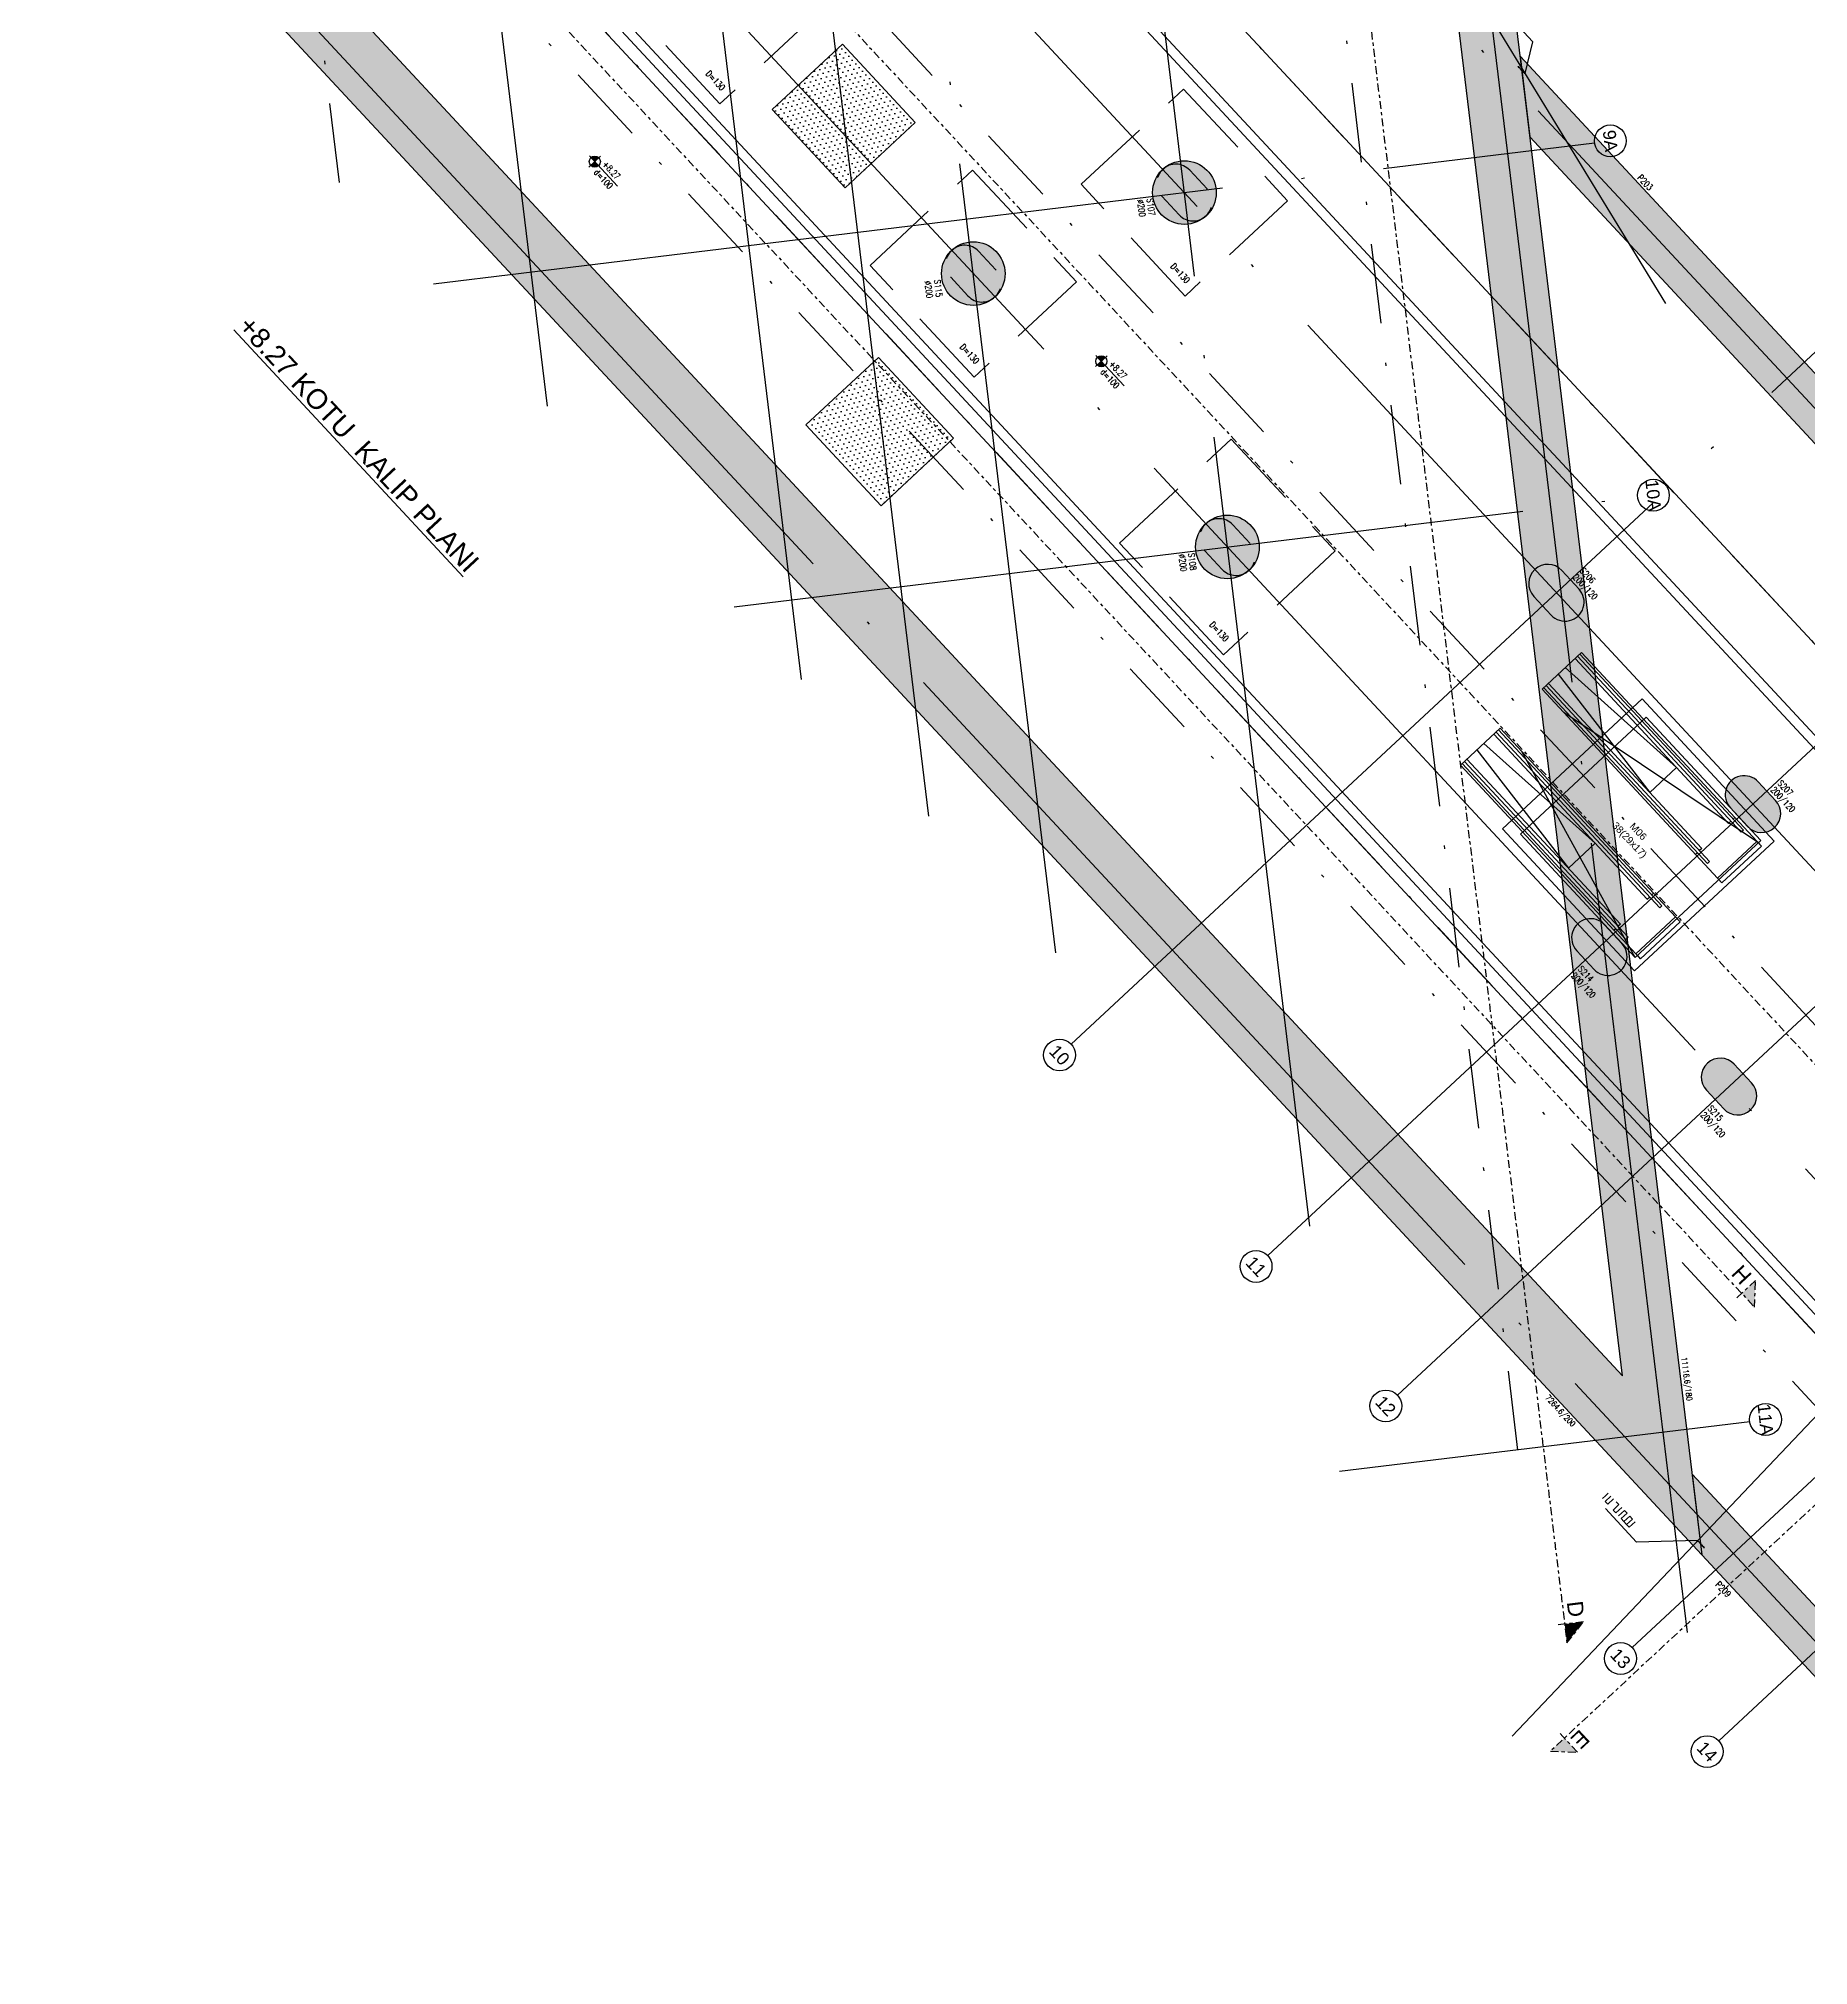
# Model space of a CAD drawing. Header units: millimetres. Extents: x 400382 to 401267, y 4543945 to 4544126.
# Drawn here: x 400438.2 to 400493.9, y 4543976.6 to 4544037.2 of the extents above; entities that cross this region are included whole.
import ezdxf
from ezdxf.enums import TextEntityAlignment as Align

# ---------------------------------------------------------------- set-up
doc = ezdxf.new("R2010")
doc.units = ezdxf.units.MM
for name, pattern in [('AKS', [3, 2.5, -0.25, 0, -0.25]), ('CENTER', [2, 1.25, -0.25, 0.25, -0.25]), ('CONTINU', [0]), ('DASHDOT2', [0.5, 0.25, -0.125, 0, -0.125]), ('HIDDEN', [0.375, 0.25, -0.125])]:
    doc.linetypes.add(name, pattern=pattern)
doc.layers.add('A-DETL', color=90, linetype='Continuous', lineweight=15)
for name, color, linetype in [('aks prota', 2, 'AKS'), ('caks prota', 4, 'Continuous'), ('kesit tarama prota', 252, 'Continuous'), ('kiriş prota', 6, 'Continuous'), ('kolon prota', 1, 'Continuous'), ('kolon tarama prota', 252, 'Continuous'), ('lkolon prota', 4, 'Continuous'), ('lperde prota', 4, 'Continuous'), ('merdiven prota', 2, 'Continuous'), ('not çizgisi prota', 4, 'Continuous'), ('perde prota', 1, 'Continuous'), ('PRT-AL-TUNEL_EKSENI', 14, 'DASHDOT2'), ('prt-s-taxis', 7, 'Continuous'), ('skesit prota', 7, 'Continuous'), ('st-s_level (kot)', 6, 'Continuous'), ('st-s_levelmark (kot işareti)', 4, 'Continuous'), ('st_s_su tutucu', 2, 'Continuous'), ('st_s_ölçü', 4, 'Continuous'), ('taks prota', 7, 'Continuous'), ('temel prota', 6, 'Continuous'), ('tkesit prota', 7, 'Continuous'), ('tkolon prota', 6, 'Continuous'), ('tperde prota', 6, 'Continuous'), ('tplan prota', 7, 'Continuous')]:
    doc.layers.add(name, color=color, linetype=linetype)
doc.styles.add('Arial', font='Arial.ttf')
doc.styles.add('OLCU', font='romanstw.shx')
doc.styles.add('PRT-MI-a_Arial', font='Arial.ttf', dxfattribs={"height": 30})
doc.styles.add('TAKS', font='Arial Unicode.ttf')
doc.styles.add('tkolon', font='romanstw.shx')
doc.dimstyles.new('1-50', dxfattribs={"dimtxt": 10, "dimasz": 4, "dimexe": 4, "dimexo": 8, "dimgap": 4, "dimtad": 1, "dimdec": 1, "dimrnd": 0.05, "dimzin": 9, "dimdsep": 46, "dimtxsty": 'OLCU', "dimblk1": 'OBLIQUE', "dimblk2": 'OBLIQUE', "dimsah": 1, "dimcen": 2, "dimdle": 4, "dimclrd": 4, "dimclre": 4, "dimclrt": 3, "dimadec": 1, "dimazin": 0, "dimtfac": 1, "dimtdec": 1, "dimtix": 1, "dimtmove": 2, "dimatfit": 3, "dimldrblk": 'OBLIQUE', "dimfxl": 1, "dimtvp": 1, "dimtolj": 1, "dimtzin": 1, "dimarcsym": 0})
pattern_1 = [(312.9239939589943, (399405.981428788, 4544554.575528759), (0.1703024845279713, 0.04999016791930296), [0, -0.15875])]

# ---------------------------------------------------------------- blocks, each defined once
blk = doc.blocks.new('A$C5FA63770')
at = {"color": 253}
blk.add_lwpolyline([(-574.4182109265821, 268.9042390474756), (-574.4182109265821, 98.90423904751833)], dxfattribs=at)
at = {"layer": 'st_s_ölçü', "color": 252, "ltscale": 0.1}
blk.add_line((235.9810456187479, 98.90423904754334), (235.9810456187479, 268.904239047497), dxfattribs=at)
for points in [[(-574.4182109265821, 98.90423904751833), (256.9810456187362, 98.90423904741374), (256.9810456187508, 268.9042390475433), (-574.4182109265821, 268.9042390474756)], [(-574.4182109265821, 261.4042390475433), (181.2810456187726, 261.4042390475433), (181.2810456187726, 251.6542390475433), (-574.4182109265821, 251.6542390475433)], [(-574.4182109265821, 241.404239047497), (134.2810456187726, 241.404239047497), (134.2810456187653, 251.6542390475433)], [(134.2810456187726, 268.9042390475433), (134.2810456187581, 261.4042390475433)], [(-574.4182109265821, 168.904239047497), (-105.9189543819521, 126.4042390475902), (-105.9189543819521, 241.404239047497), (-574.4182109265821, 198.904239047497)], [(-574.4182109265821, 126.4042390475906), (134.2810456187726, 126.4042390475897), (134.2810456187653, 116.1542390475433)], [(-574.4182109265821, 106.4042390475443), (181.2810456187726, 106.4042390475433), (181.2810456187726, 116.1542390475433), (-574.4182109265821, 116.1542390475443)], [(134.2810456187726, 98.90423904754334), (134.2810456187581, 106.4042390475433)]]:
    blk.add_lwpolyline(points, dxfattribs=at)
blk = doc.blocks.new('Stair_Anotation')
at = {"color": 0, "style": 'PRT-MI-a_Arial'}
blk.add_attdef('M.ADI', text='', height=0.2, dxfattribs=at).set_placement((0, 0), align=Align.BOTTOM_CENTER)
blk.add_attdef('BAS.SAYI-(EN-RIHT)', text='', height=0.2, dxfattribs=at).set_placement((0, -0.07999999999999999), align=Align.TOP_CENTER)
blk = doc.blocks.new('PLAN_KOT')
at = {"layer": 'st-s_levelmark (kot işareti)'}
h = blk.add_hatch(color=256, dxfattribs=at)
h.paths.add_polyline_path([(0, 17.5, 0.4142135623730951), (-17.5, 0), (0, 0)])
h.paths.add_polyline_path([(17.5, 0), (0, 0), (0, -17.5, 0.4142135623730951)])
for p, q in [((105, 0), (-25, 0)), ((0, 25), (0, -25))]:
    blk.add_line(p, q, dxfattribs=at)
blk.add_circle((0, 0), 17.5, dxfattribs=at)
at = {"layer": 'st-s_level (kot)', "color": 6, "style": 'OLCU', "width": 0.8}
for tag, p in [('KOT', (22.6700442370493, 9.780006943954504)), ('DÖŞEME_KALINLIĞI', (22.6700442370493, -27.62999305603444))]:
    blk.add_attdef(tag, p, '', height=20, dxfattribs=at)
blk = doc.blocks.new('_Oblique')
at = {"layer": 'st_s_ölçü', "lineweight": -2}
blk.add_line((-0.5, -0.5), (0.5, 0.5), dxfattribs=at)
blk = doc.blocks.new('D')
at = {"layer": 'st_s_su tutucu', "linetype": 'CONTINU', "ltscale": 0.2}
for p, q in [((-39987.83090962706, 52508.18991963421), (-39992.63090966878, 52508.18991966914)), ((-39992.63090966878, 52508.18991966914), (-39992.63090980848, 52507.38991968935)), ((-39992.63090980848, 52507.38991968935), (-39990.63090962501, 52506.05655179494)), ((-39990.63090992199, 52478.65671955824), (-39991.93117670823, 52478.6567195757)), ((-39991.93117670823, 52478.6567195757), (-39991.93117659182, 52477.72311959402)), ((-39991.93117659182, 52477.72311959402), (-39990.63090987367, 52477.72311951835)), ((-39990.6309096902, 52498.50671976196), (-39991.53117650332, 52498.50671977942)), ((-39991.53117650332, 52498.50671977942), (-39991.53117639622, 52497.87311976865)), ((-39991.53117639622, 52497.87311976865), (-39990.63090970417, 52497.87311978029)), ((-39990.63090980196, 52488.50671968629), (-39991.53117661508, 52488.50671963972)), ((-39991.53117661508, 52488.50671963972), (-39991.53117662905, 52487.87311965806)), ((-39991.53117662905, 52487.87311965806), (-39990.630909937, 52487.87311964059)), ((-39990.63090962501, 52506.05655179494), (-39990.6309096902, 52498.50671976196)), ((-39990.63090970417, 52497.87311978029), (-39990.63090980196, 52488.50671968629)), ((-39990.630909937, 52487.87311964059), (-39990.63090992199, 52478.65671955824)), ((-39990.630909937, 52468.50671965136), (-39990.63090992199, 52477.72311973372)), ((-39989.83090974534, 52506.05655187643), (-39987.83090964103, 52507.38991968935)), ((-39989.83090955907, 52498.50671965136), (-39989.83090974534, 52506.05655187643)), ((-39988.9306429881, 52498.50671966883), (-39989.83090955907, 52498.50671965136)), ((-39989.83090992229, 52488.50671961062), (-39989.83090981984, 52497.87311973373)), ((-39989.83090981984, 52497.87311973373), (-39988.93064300207, 52497.87311962313)), ((-39988.93064335132, 52488.50671965136), (-39989.83090992229, 52488.50671961062)), ((-39989.83091007002, 52478.65671960481), (-39989.8309099316, 52487.87311978029)), ((-39989.8309099316, 52487.87311978029), (-39988.93064311383, 52487.87311964059)), ((-39988.53064343977, 52478.65671965137), (-39989.83091007002, 52478.65671960481)), ((-39989.83090998934, 52477.72311965805), (-39988.53064344908, 52477.72311964058)), ((-39989.83091007002, 52477.72311968715), (-39989.8309099316, 52468.50671951166)), ((-39988.93064300207, 52497.87311962313), (-39988.9306429881, 52498.50671966883)), ((-39988.93064311383, 52487.87311964059), (-39988.93064335132, 52488.50671965136)), ((-39988.53064344908, 52477.72311964058), (-39988.53064343977, 52478.65671965137)), ((-39987.83090964103, 52507.38991968935), (-39987.83090962706, 52508.18991963421)), ((-39992.63090980848, 52448.98991960261), (-39990.63090962501, 52450.32328749701)), ((-39992.63090966878, 52448.18991962282), (-39992.63090980848, 52448.98991960261)), ((-39987.83090962706, 52448.18991965774), (-39992.63090966878, 52448.18991962282)), ((-39991.53117661508, 52467.87311965223), (-39991.53117662905, 52468.5067196339)), ((-39991.53117662905, 52468.5067196339), (-39990.630909937, 52468.50671965136)), ((-39990.63090980196, 52467.87311960567), (-39991.53117661508, 52467.87311965223)), ((-39991.53117650332, 52457.87311951254), (-39991.53117639622, 52458.50671952331)), ((-39991.53117639622, 52458.50671952331), (-39990.63090970417, 52458.50671951166)), ((-39990.6309096902, 52457.87311953), (-39991.53117650332, 52457.87311951254)), ((-39990.63090970417, 52458.50671951166), (-39990.63090980196, 52467.87311960567)), ((-39990.63090962501, 52450.32328749701), (-39990.6309096902, 52457.87311953)), ((-39989.8309099316, 52468.50671951166), (-39988.93064311383, 52468.50671965136)), ((-39988.93064335132, 52467.87311964059), (-39989.83090992229, 52467.87311968134)), ((-39989.83090992229, 52467.87311968134), (-39989.83090981984, 52458.50671955823)), ((-39989.83090981984, 52458.50671955823), (-39988.93064300207, 52458.50671966883)), ((-39988.9306429881, 52457.87311962313), (-39989.83090955907, 52457.87311964059)), ((-39989.83090955907, 52457.87311964059), (-39989.83090974534, 52450.32328741552)), ((-39989.83090974534, 52450.32328741552), (-39987.83090964103, 52448.98991960261)), ((-39988.93064311383, 52468.50671965136), (-39988.93064335132, 52467.87311964059)), ((-39988.93064300207, 52458.50671966883), (-39988.9306429881, 52457.87311962313)), ((-39987.83090964103, 52448.98991960261), (-39987.83090962706, 52448.18991965774))]:
    blk.add_line(p, q, dxfattribs=at)

msp = doc.modelspace()

# ---------------------------------------------------------------- hatches: boundary and pattern name
at = {"layer": 'kesit tarama prota'}
h = msp.add_hatch(color=256, dxfattribs=at)
h.dxf.hatch_style = 1
h.paths.add_polyline_path([(400492.2186795664, 4543998.16135227), (400492.1879414544, 4543997.313381063), (400491.7793249069, 4543997.752735723)])
h = msp.add_hatch(color=256, dxfattribs=at)
h.dxf.hatch_style = 1
h.paths.add_polyline_path([(400486.8095690371, 4543987.425986154), (400486.2862764113, 4543986.758030446), (400486.21394487, 4543987.353654614)])
h = msp.add_hatch(color=256, dxfattribs=at)
h.dxf.hatch_style = 1
h.paths.add_polyline_path([(400486.6145285149, 4543983.324913685), (400485.7665573084, 4543983.355651798), (400486.2059119679, 4543983.764268345)])
at = {"layer": 'kolon tarama prota'}
h = msp.add_hatch(color=256, dxfattribs=at)
h.dxf.hatch_style = 1
h.paths.add_polyline_path([(400490.225283952, 4543992.068152992), (400477.1315568555, 4544099.890275298), (400434.7430348983, 4544094.742688451), (400434.9238637513, 4544093.253628033), (400436.9886808908, 4544076.263764689), (400429.4432434738, 4544069.242885474), (400439.0969334147, 4544058.862998294), (400441.0592837688, 4544042.730103491), (400490.5329283723, 4543989.534812098)])
h.paths.add_polyline_path([(400442.7345320228, 4544043.865573593), (400440.8338261824, 4544059.491675889), (400431.844165578, 4544069.157582236), (400438.8712125244, 4544075.693003213), (400436.7709464133, 4544092.974261155), (400475.5857894924, 4544097.687866784), (400488.0371958343, 4543995.155024338)], flags=16)
h.paths.add_polyline_path([(400459.8903657324, 4544037.239568103), (400460.8056879407, 4544038.090852577), (400459.3755300464, 4544039.628593864), (400458.4602078381, 4544038.77730939), (400457.4596333541, 4544039.853151925), (400463.1712439335, 4544045.16516704), (400466.0375036723, 4544042.083293383), (400465.122181464, 4544041.23200891), (400466.5523393583, 4544039.694267623), (400467.4673045506, 4544040.545935968), (400473.975189934, 4544033.548495976), (400473.0600817739, 4544032.696694665), (400474.2418641453, 4544031.426012908), (400469.445718742, 4544026.965415232), (400467.8849356468, 4544028.64360798), (400468.8002578551, 4544029.494892454), (400467.3700999613, 4544031.03263374), (400466.454777753, 4544030.181349266)], flags=0)
h.paths.add_polyline_path([(400460.3143513352, 4544037.224199046), (400461.2296735439, 4544038.07548352), (400459.3908991022, 4544040.052579466), (400458.4755768939, 4544039.201294993), (400457.8836189569, 4544039.837782869), (400463.1558748772, 4544044.741181437), (400465.613518069, 4544042.09866244), (400464.6981958607, 4544041.247377966), (400466.536970302, 4544039.270282019), (400467.4522925103, 4544040.121566493), (400473.5515613467, 4544033.56348116), (400472.6360961706, 4544032.712063721), (400473.817878542, 4544031.441381965), (400469.4610877978, 4544027.389400836), (400468.30892125, 4544028.628238923), (400469.2242434584, 4544029.479523396), (400467.3854690171, 4544031.456619343), (400466.4701468088, 4544030.60533487)], flags=0)
h.paths.add_polyline_path([(400473.9353484474, 4544079.757135538), (400473.8991830852, 4544080.054944262), (400475.8845969737, 4544080.296049399), (400475.9207623373, 4544079.998240676)], flags=0)
h = msp.add_hatch(dxfattribs=at)
h.set_pattern_fill('DOTS', color=2, scale=0.1, angle=-47.07600604100573)
h.set_pattern_definition(pattern_1)
h.paths.add_polyline_path([(400465.78429783, 4544034.569066375), (400463.4888330274, 4544037.037207142), (400461.2798905927, 4544034.982806645), (400463.5753553952, 4544032.51466588)])
h = msp.add_hatch(color=256, dxfattribs=at)
h.dxf.hatch_style = 1
h.paths.add_polyline_path([(400485.1183865732, 4544034.121611849), (400516.7397574093, 4544000.121528585), (400498.5065390202, 4543983.163941872), (400490.225283952, 4543992.068152992), (400490.5329283723, 4543989.534812098), (400498.2253854652, 4543981.263691183), (400500.0926427701, 4543983.00031151), (400500.3650538013, 4543982.707408403), (400500.657956908, 4543982.979819435), (400500.3855458768, 4543983.272722541), (400504.5594151462, 4543987.15457974), (400504.8318261774, 4543986.861676633), (400505.1247292846, 4543987.134087665), (400504.8523182534, 4543987.426990772), (400512.0284443661, 4543994.101061045), (400512.3008553972, 4543993.808157939), (400512.5937585044, 4543994.08056897), (400512.3213474732, 4543994.373472077), (400516.4952167431, 4543998.255329276), (400516.7676277743, 4543997.96242617), (400517.0605308805, 4543998.2348372), (400516.7881198493, 4543998.527740307), (400518.6553771542, 4544000.264360634), (400484.8107421529, 4544036.654952744)])
h = msp.add_hatch(color=256, dxfattribs=at)
h.dxf.hatch_style = 1
edge = h.paths.add_edge_path()
edge.add_arc((400474.2512715175, 4544032.370624959), 0.9999999999976544, -47.07600604100573, 312.9239939589943)
h = msp.add_hatch(color=256, dxfattribs=at)
h.dxf.hatch_style = 1
edge = h.paths.add_edge_path()
edge.add_arc((400467.6091147433, 4544029.821199054), 0.9999999999976544, -47.07600604100573, 312.9239939589943)
h = msp.add_hatch(dxfattribs=at)
h.set_pattern_fill('DOTS', color=2, scale=0.1, angle=-47.07600604100573)
h.set_pattern_definition(pattern_1)
h.paths.add_polyline_path([(400466.9898263831, 4544024.641997276), (400464.6262588226, 4544027.183363818), (400462.3440906107, 4544025.060860565), (400464.7076581712, 4544022.519494023)])
h = msp.add_hatch(color=256, dxfattribs=at)
h.dxf.hatch_style = 1
edge = h.paths.add_edge_path()
edge.add_arc((400475.6036679023, 4544021.225376908), 0.9999999999976544, -47.07600604100573, 312.9239939589943)
h = msp.add_hatch(color=256, dxfattribs=at)
h.dxf.hatch_style = 1
edge = h.paths.add_edge_path()
edge.add_arc((400485.6826474876, 4544020.079325262), 0.6, 42.92399395899428, 222.9239939589943)
edge.add_line((400485.2432928272, 4544019.670708714), (400485.7881148902, 4544019.084902501))
edge.add_arc((400486.2274695509, 4544019.493519049), 0.6, 222.9239939589943, 402.9239939589943)
edge.add_line((400486.6668242104, 4544019.902135596), (400486.1220021474, 4544020.487941809))
h = msp.add_hatch(color=256, dxfattribs=at)
h.dxf.hatch_style = 1
edge = h.paths.add_edge_path()
edge.add_arc((400491.866373227, 4544013.43042977), 0.6, 42.92399395899428, 222.9239939589943)
edge.add_line((400491.427018567, 4544013.021813221), (400491.9718406301, 4544012.436007008))
edge.add_arc((400492.4111952903, 4544012.844623556), 0.6, 222.9239939589943, 402.9239939589943)
edge.add_line((400492.8505499498, 4544013.253240103), (400492.3057278867, 4544013.839046316))
h = msp.add_hatch(color=256, dxfattribs=at)
h.dxf.hatch_style = 1
edge = h.paths.add_edge_path()
edge.add_arc((400487.0334719671, 4544008.935647748), 0.6, 42.92399395899428, 222.9239939589943)
edge.add_line((400486.5941173071, 4544008.527031202), (400487.1389393702, 4544007.941224989))
edge.add_arc((400487.5782940299, 4544008.349841535), 0.6, 222.9239939589943, 402.9239939589943)
edge.add_line((400488.0176486904, 4544008.758458083), (400487.4728266273, 4544009.344264296))
h = msp.add_hatch(color=256, dxfattribs=at)
h.dxf.hatch_style = 1
edge = h.paths.add_edge_path()
edge.add_arc((400491.1128318412, 4544004.549418697), 0.6, 42.92399395899428, 222.9239939589943)
edge.add_line((400490.6734771817, 4544004.140802151), (400491.2182992448, 4544003.554995937))
edge.add_arc((400491.6576539041, 4544003.963612484), 0.6, 222.9239939589943, 402.9239939589943)
edge.add_line((400492.0970085645, 4544004.372229032), (400491.5521865014, 4544004.958035246))

# ---------------------------------------------------------------- linework, layer by layer
at = {"layer": 'A-DETL', "color": 1, "lineweight": 5}
msp.add_lwpolyline([(400410.4979693955, 4544108.041349595), (400516.5495531103, 4543994.012052914)], dxfattribs=at)
at = {"layer": 'aks prota', "ltscale": 10}
for p, q in [((400522.9032626641, 4543994.595651647), (400411.7644162835, 4544114.094899493)), ((400515.6539107747, 4543987.853478616), (400404.5150643941, 4544107.352726463)), ((400510.8210095144, 4543983.358696596), (400399.6821631338, 4544102.857944442)), ((400490.074145942, 4543987.091367729), (400475.9776040842, 4544103.171308074)), ((400478.1981526036, 4543999.860730716), (400465.8023563591, 4544101.935644056)), ((400470.2035826892, 4544008.456690839), (400458.9526784406, 4544101.10383133)), ((400466.206297732, 4544012.754670901), (400455.5278394814, 4544100.687924968)), ((400462.2090127748, 4544017.052650963), (400452.1030005217, 4544100.272018606)), ((400454.2144428599, 4544025.648611086), (400445.2533226032, 4544099.440205881)), ((400503.571657625, 4543976.616523566), (400392.4328112444, 4544096.115771411)), ((400450.6304958668, 4544029.502159903), (400487.1554160346, 4544033.937681359)), ((400470.6889475361, 4544005.588358201), (400496.0025286651, 4544029.130951608)), ((400460.083869237, 4544019.337658074), (400488.5092213829, 4544022.78958237)), ((400476.8726732754, 4543998.939462708), (400502.1862544045, 4544022.482056115)), ((400480.95203315, 4543994.553233658), (400506.2656142786, 4544018.095827064)), ((400488.3377772281, 4543986.611898195), (400513.6551361009, 4544010.158005046)), ((400491.0618875441, 4543983.682867127), (400516.379246417, 4544007.228973979)), ((400479.1338087758, 4543992.155939445), (400492.0390005987, 4543993.723123027))]:
    msp.add_line(p, q, dxfattribs=at)
at = {"layer": 'caks prota', "ltscale": 0.05}
for centre in [(400487.6519212015, 4544033.996708499), (400489.0052299537, 4544022.852698797), (400470.3228186527, 4544005.247844412), (400476.5065443921, 4543998.598948919), (400480.5872663362, 4543994.211255337), (400492.535009169, 4543993.786239455), (400487.9730111519, 4543986.269919081), (400490.6971207298, 4543983.340888808)]:
    msp.add_circle(centre, 0.5, dxfattribs=at)
at = {"layer": 'kiriş prota'}
msp.add_line((400400.7042128011, 4544096.913392514), (400503.8798910808, 4543985.976340782), dxfattribs=at)
at = {"layer": 'kolon prota', "color": 5, "linetype": 'HIDDEN', "ltscale": 5}
for points in [[(400474.4182151463, 4544033.072144615, 0.9999999999999999), (400473.5395058268, 4544032.25491152), (400474.0843278896, 4544031.669105306, 0.9999999999999999), (400474.9630372091, 4544032.486338401)], [(400467.7760583726, 4544030.522718708, 0.9999999999999999), (400466.8973490526, 4544029.705485613), (400467.4421711154, 4544029.1196794, 0.9999999999999999), (400468.3208804354, 4544029.936912494)], [(400475.7730366732, 4544021.924169028, 0.9999999999999999), (400474.8943273532, 4544021.106935933), (400475.4391494165, 4544020.52112972, 0.9999999999999999), (400476.3178587365, 4544021.338362815)]]:
    msp.add_lwpolyline(points, format="xyb", close=True, dxfattribs=at)
at = {"layer": 'kolon prota', "color": 1}
for points in [[(400486.1220021471, 4544020.487941809, 0.9999999999999999), (400485.2432928272, 4544019.670708714), (400485.7881148905, 4544019.084902501, 0.9999999999999999), (400486.6668242104, 4544019.902135596)], [(400492.305727887, 4544013.839046316, 0.9999999999999999), (400491.427018567, 4544013.021813221), (400491.9718406298, 4544012.436007009, 0.9999999999999999), (400492.8505499498, 4544013.253240103)], [(400487.4728266271, 4544009.344264296, 0.9999999999999999), (400486.5941173071, 4544008.527031202), (400487.1389393704, 4544007.941224989, 0.9999999999999999), (400488.0176486904, 4544008.758458083)], [(400491.5521865017, 4544004.958035246, 0.9999999999999999), (400490.6734771817, 4544004.140802151), (400491.2182992445, 4544003.554995937, 0.9999999999999999), (400492.0970085645, 4544004.372229032)]]:
    msp.add_lwpolyline(points, format="xyb", close=True, dxfattribs=at)
for centre in [(400474.2512715175, 4544032.370624959), (400467.6091147433, 4544029.821199054), (400475.6036679023, 4544021.225376908)]:
    msp.add_circle(centre, 0.9999999999976544, dxfattribs=at)
at = {"layer": 'merdiven prota', "linetype": 'HIDDEN', "ltscale": 10}
for points in [[(400492.3106412156, 4544011.924883273), (400492.4093542006, 4544011.81874462), (400491.1647819122, 4544010.661172844), (400491.0658030119, 4544010.767136389)], [(400489.7477390324, 4544009.541286748), (400489.8464880432, 4544009.435109358), (400488.601684635, 4544008.277322632), (400488.5029020398, 4544008.38354099)]]:
    msp.add_lwpolyline(points, dxfattribs=at)
at = {"layer": 'perde prota'}
for points in [[(400429.4432434738, 4544069.242885474), (400436.9886808908, 4544076.263764689), (400434.7429687735, 4544094.742680421), (400477.1315568555, 4544099.890275298), (400490.5329283723, 4543989.534812098), (400441.0592837688, 4544042.730103491), (400439.0969334147, 4544058.862998294), (400429.4432434738, 4544069.242885474)], [(400440.8338261824, 4544059.491675889), (400442.7345320228, 4544043.865573593), (400488.0371958343, 4543995.155024338), (400475.5857894924, 4544097.687866784), (400436.7709464133, 4544092.974261155), (400438.8712125244, 4544075.693003213), (400431.844165578, 4544069.157582236), (400440.8338261824, 4544059.491675889)]]:
    msp.add_lwpolyline(points, dxfattribs=at)
msp.add_lwpolyline([(400485.1183865732, 4544034.121611849), (400516.7397574093, 4544000.121528585), (400498.5065390202, 4543983.163941872), (400490.225283952, 4543992.068152992), (400490.5329283723, 4543989.534812098), (400498.2253854652, 4543981.263691183), (400500.0926427701, 4543983.00031151), (400500.3650538013, 4543982.707408403), (400500.657956908, 4543982.979819435), (400500.3855458768, 4543983.272722541), (400504.5594151462, 4543987.15457974), (400504.8318261774, 4543986.861676633), (400505.1247292846, 4543987.134087665), (400504.8523182534, 4543987.426990772), (400512.0284443661, 4543994.101061045), (400512.3008553972, 4543993.808157939), (400512.5937585044, 4543994.08056897), (400512.3213474732, 4543994.373472077), (400516.4952167431, 4543998.255329276), (400516.7676277743, 4543997.96242617), (400517.0605308805, 4543998.2348372), (400516.7881198493, 4543998.527740307), (400518.6553771542, 4544000.264360634), (400484.8107421529, 4544036.654952744)], close=True, dxfattribs=at)
at = {"layer": 'PRT-AL-TUNEL_EKSENI', "ltscale": 10}
for p, q in [((400408.0665145619, 4544110.65571022), (400519.2053609425, 4543991.156462374)), ((400402.0986137642, 4544105.105335453), (400513.2374601448, 4543985.606087606)), ((400395.400027249, 4544102.616584553), (400506.5388736296, 4543983.117336707)), ((400484.7444308675, 4543992.822009746), (400471.411150597, 4544102.61676607)), ((400396.130712966, 4544099.554960685), (400507.2695593466, 4543980.055712838)), ((400447.6681645964, 4544032.687332056), (400439.6445283657, 4544098.759083867))]:
    msp.add_line(p, q, dxfattribs=at)
at = {"layer": 'skesit prota', "linetype": 'CENTER', "ltscale": 0.2}
for p, q in [((400492.2186795664, 4543998.16135227), (400491.5596475769, 4543997.54842745)), ((400492.1879414544, 4543997.313381063), (400492.2186795664, 4543998.16135227)), ((400486.8095690371, 4543987.425986154), (400485.9161327868, 4543987.317488843)), ((400486.2862764113, 4543986.758030446), (400486.8095690371, 4543987.425986154)), ((400486.6145285149, 4543983.324913685), (400486.0016036942, 4543983.983945675)), ((400485.7665573084, 4543983.355651798), (400486.6145285149, 4543983.324913685))]:
    msp.add_line(p, q, dxfattribs=at)
for points in [[(400399.307738008, 4544106.868099619), (400510.0191421774, 4543987.828448255)], [(400471.9769275375, 4544104.59035985), (400486.2862764113, 4543986.758030446)], [(400438.4103048728, 4544055.136431523), (400492.1879414544, 4543997.313381063)], [(400513.9250952699, 4544009.544163285), (400485.7665573084, 4543983.355651798)]]:
    msp.add_lwpolyline(points, dxfattribs=at)
at = {"layer": 'st_s_ölçü', "color": 6, "lineweight": 0}
for points in [[(400487.4962097993, 4543991.386088589), (400487.5868337457, 4543991.470372306), (400487.4962097993, 4543991.386088589), (400487.4055858538, 4543991.301804872)], [(400487.6711174631, 4543991.37974836), (400487.4898695713, 4543991.211180925), (400487.5741532887, 4543991.120556979), (400487.7554011806, 4543991.289124414)], [(400487.923968615, 4543991.107876522), (400487.7427207232, 4543990.939309088)], [(400487.923968615, 4543991.107876522), (400487.7427207232, 4543990.939309088), (400487.8270044406, 4543990.848685142), (400488.0082523325, 4543991.017252576)], [(400487.8396848976, 4543991.198500467), (400487.923968615, 4543991.107876522)], [(400488.0925360499, 4543990.926628629), (400487.911288158, 4543990.758061195)], [(400488.1768197673, 4543990.836004684), (400487.9955718755, 4543990.667437249), (400488.0798555925, 4543990.576813303), (400488.2611034843, 4543990.745380737)], [(400488.2547632554, 4543990.570473073), (400488.3453872018, 4543990.654756791), (400488.2611034843, 4543990.745380737), (400488.1704795379, 4543990.66109702), (400488.0798555925, 4543990.576813303), (400488.1641393099, 4543990.486189356)], [(400488.0925360499, 4543990.926628629), (400488.1768197673, 4543990.836004684)], [(400488.3453872018, 4543990.654756791), (400488.1641393099, 4543990.486189356), (400488.2484230273, 4543990.395565411), (400488.4296709192, 4543990.564132845)]]:
    msp.add_lwpolyline(points, dxfattribs=at)
at = {"layer": 'temel prota', "color": 5}
for p, q in [((400409.8574348842, 4544105.42623725), (400512.965010406, 4543994.562411294)), ((400410.0771122142, 4544105.630545524), (400513.184687736, 4543994.766719568)), ((400401.2167932382, 4544097.39011182), (400504.3924715179, 4543986.453060087)), ((400400.9971159082, 4544097.185803546), (400504.1727941879, 4543986.248751814))]:
    msp.add_line(p, q, dxfattribs=at)
at = {"layer": 'temel prota', "linetype": 'HIDDEN', "ltscale": 10}
for points in [[(400459.5910457261, 4544041.67283849), (400462.8599781049, 4544038.158001211), (400459.6380439317, 4544035.161479864), (400456.3691115533, 4544038.676317144)], [(400474.2274573673, 4544035.626858118), (400477.4963897457, 4544032.112020838), (400474.2744555725, 4544029.115499491), (400471.0055231936, 4544032.630336771)], [(400467.585615641, 4544033.076878367), (400470.8545480194, 4544029.562041087), (400467.6326138466, 4544026.565519741), (400464.3636814682, 4544030.080357021)], [(400475.7268999522, 4544024.613904405), (400478.9958323305, 4544021.099067125), (400475.4817273086, 4544017.830815774), (400472.2127949302, 4544021.345653054)]]:
    msp.add_lwpolyline(points, close=True, dxfattribs=at)
at = {"layer": 'temel prota'}
for points in [[(400463.4888330274, 4544037.037207142), (400461.2798905927, 4544034.982806645), (400463.5753553952, 4544032.51466588), (400465.78429783, 4544034.569066375)], [(400464.6262588226, 4544027.183363818), (400462.3440906107, 4544025.060860565), (400464.7076581712, 4544022.519494023), (400466.9898263831, 4544024.641997276)]]:
    msp.add_lwpolyline(points, close=True, dxfattribs=at)
at = {"layer": 'temel prota', "color": 5}
for points in [[(400488.6535843648, 4544016.444389352), (400492.807852596, 4544011.977616975), (400488.4143059961, 4544007.891451502), (400484.2600377649, 4544012.358223878)], [(400488.7744208239, 4544015.873952194), (400492.3838669918, 4544011.992986031), (400488.4296750524, 4544008.315437105), (400484.8202288845, 4544012.196403269)]]:
    msp.add_lwpolyline(points, close=True, dxfattribs=at)
at = {"layer": 'temel prota', "color": 4}
for points in [[(400492.3106412156, 4544011.924883273), (400486.183521362, 4544016.016686874)], [(400488.4296750524, 4544008.315437105), (400484.8654573825, 4544014.790837232)]]:
    msp.add_lwpolyline(points, dxfattribs=at)

# ---------------------------------------------------------------- block references
at = {"xscale": 0.01, "yscale": 0.01, "zscale": 0.01, "rotation": 312.9239939589943}
for p in [(400488.6902062465, 4544011.869157534), (400486.1273040632, 4544009.485561008)]:
    msp.add_blockref('A$C5FA63770', p, dxfattribs=at)
at = {"layer": 'prt-s-taxis'}
ref = msp.add_blockref('Stair_Anotation', (400488.4078638395, 4544012.148672115), dxfattribs=dict(at, xscale=-1.125, yscale=1.125, zscale=1.125, rotation=313.4729572134513))
ref.add_attrib('M.ADI', 'M06', dxfattribs={"layer": '0', "color": 0, "height": 0.225, "rotation": 313.47295745279, "style": 'PRT-MI-a_Arial'}).set_placement((400488.4016337157, 4544012.155243505), align=Align.BOTTOM_CENTER)
ref.add_attrib('BAS.SAYI-(EN-RIHT)', '38(29x17)', dxfattribs={"layer": '0', "color": 0, "height": 0.225, "rotation": 313.47295745279, "style": 'PRT-MI-a_Arial'}).set_placement((400488.3412837689, 4544012.088087577), align=Align.TOP_CENTER)
at = {"layer": 'st-s_level (kot)', "linetype": 'CONTINU', "ltscale": 0.1, "xscale": 0.01, "yscale": 0.01, "zscale": 0.01, "rotation": 312.9239939589943}
for p in [(400455.7004696424, 4544033.344595173), (400471.6388787772, 4544027.065691323)]:
    msp.add_blockref('PLAN_KOT', p, dxfattribs=at).add_auto_attribs({'KOT': '+8.27', 'DÖŞEME_KALINLIĞI': 'd=100'})
at = {"layer": 'st_s_ölçü', "xscale": 0.004999999999999998, "yscale": 0.004999999999999998, "zscale": 0.004999999999999998, "rotation": 222.9239939589942}
for p in [(400159.7465736279, 4544092.189965261), (400165.3882720554, 4544045.832438735)]:
    msp.add_blockref('D', p, dxfattribs=at)

# ---------------------------------------------------------------- texts
at = {"layer": 'lkolon prota', "style": 'tkolon', "width": 0.8}
for s, rotation, p in [('%%C200', 276.923994085215, (400472.7660895064, 4544032.140470866)), ('%%C200', 276.923994085215, (400466.0754652452, 4544029.584151793)), ('%%C200', 276.923994085215, (400474.0699181571, 4544020.988317473)), ('200/120', 312.9239939495117, (400486.4598091692, 4544020.257765245)), ('200/120', 312.9239939495117, (400492.6802045573, 4544013.572688838)), ('200/120', 312.9239939495117, (400486.4000546178, 4544007.73191049)), ('200/120', 312.9239939495117, (400490.4794144924, 4544003.34568144))]:
    msp.add_text(s, height=0.2, rotation=rotation, dxfattribs=at).set_placement(p)
at = {"layer": 'lperde prota', "style": 'tkolon', "width": 0.8}
for s, height, rotation, p in [('11116.6/180', 0.18, 277.393285637669, (400489.9698510305, 4543995.747601887)), ('7264.6/200', 0.1799999999999999, 312.5635096644662, (400485.6621414209, 4543994.522845488))]:
    msp.add_text(s, height=height, rotation=rotation, dxfattribs=at).set_placement(p, align=Align.MIDDLE_LEFT)
at = {"layer": 'st-s_level (kot)', "color": 6, "style": 'OLCU', "width": 0.8}
for p in [(400459.1764849061, 4544036.096935114), (400473.7990780813, 4544030.037256427), (400467.1710548205, 4544027.50097499), (400475.020168283, 4544018.766271025)]:
    msp.add_attdef('D=130', p, '', height=0.2, rotation=312.9239939495117, dxfattribs=at)
at = {"layer": 'taks prota', "style": 'TAKS'}
for s, rotation, p in [('9A', 276.4291614784584, (400487.6519212015, 4544033.996708499)), ('10A', 276.4291614784584, (400489.0052299537, 4544022.852698797)), ('10', 312.9239939495117, (400470.3228186527, 4544005.247844412)), ('11', 312.9239939495117, (400476.5065443921, 4543998.598948919)), ('12', 312.9239939495117, (400480.5852232538, 4543994.21345211)), ('11A', 276.4291614784584, (400492.535009169, 4543993.786239455)), ('13', 312.9239939495117, (400487.9730111519, 4543986.269919081)), ('14', 312.9239939495117, (400490.6971207298, 4543983.340888808))]:
    msp.add_text(s, height=0.4, rotation=rotation, dxfattribs=at).set_placement(p, align=Align.MIDDLE_CENTER)
at = {"layer": 'tkesit prota', "style": 'Arial'}
for s, height, rotation, p in [('H', 0.5, 312.9239939495117, (400491.426148436, 4543998.352735232)), ('D', 0.4999999999999999, 276.923994085215, (400486.2808899665, 4543988.046656333)), ('E', 0.5, 222.9239939592802, (400486.7055593557, 4543984.066870814))]:
    msp.add_text(s, height=height, rotation=rotation, dxfattribs=at).set_placement(p)
at = {"layer": 'tkolon prota', "style": 'tkolon', "width": 0.8}
for s, rotation, p in [('S107', 276.923994085215, (400473.0639015897, 4544032.176636636)), ('S115', 276.923994085215, (400466.3732773289, 4544029.620317563)), ('S108', 276.923994085215, (400474.3677302408, 4544021.024483244)), ('S206', 312.9239939495117, (400486.6794864992, 4544020.462073518)), ('S207', 312.9239939495117, (400492.8998818872, 4544013.776997112)), ('S214', 312.9239939495117, (400486.6197319478, 4544007.936218765)), ('S215', 312.9239939495117, (400490.6990918224, 4544003.549989713))]:
    msp.add_text(s, height=0.2, rotation=rotation, dxfattribs=at).set_placement(p)
at = {"layer": 'tperde prota', "style": 'tkolon', "width": 0.8}
for s, p in [('P203', (400488.5580604253, 4544032.893022458)), ('P209', (400491.0147442683, 4543988.648101745))]:
    msp.add_text(s, height=0.2, rotation=313.3932852246724, dxfattribs=at).set_placement(p, align=Align.MIDDLE_LEFT)
at = {"layer": 'tplan prota', "style": 'Arial'}
msp.add_text('%%U+8.27 KOTU  KALIP PLANI', height=0.625, rotation=312.9239939495117, dxfattribs=at).set_placement((400448.2740548169, 4544024.465701025), align=Align.MIDDLE)

# ---------------------------------------------------------------- leaders
at = {"layer": 'not çizgisi prota'}
for points in [[(400484.9679350569, 4544036.119271813), (400485.2081511403, 4544037.112179831), (400484.2285726615, 4544038.165446939)], [(400490.4093061779, 4543989.982060633), (400488.479369327, 4543989.931828858), (400487.4997908482, 4543990.985095967)]]:
    msp.add_leader(points, dimstyle='1-50', override={"dimasz": 12, "dimgap": 4, "dimtad": 0}, dxfattribs=at)

doc.saveas('drawing.dxf')
